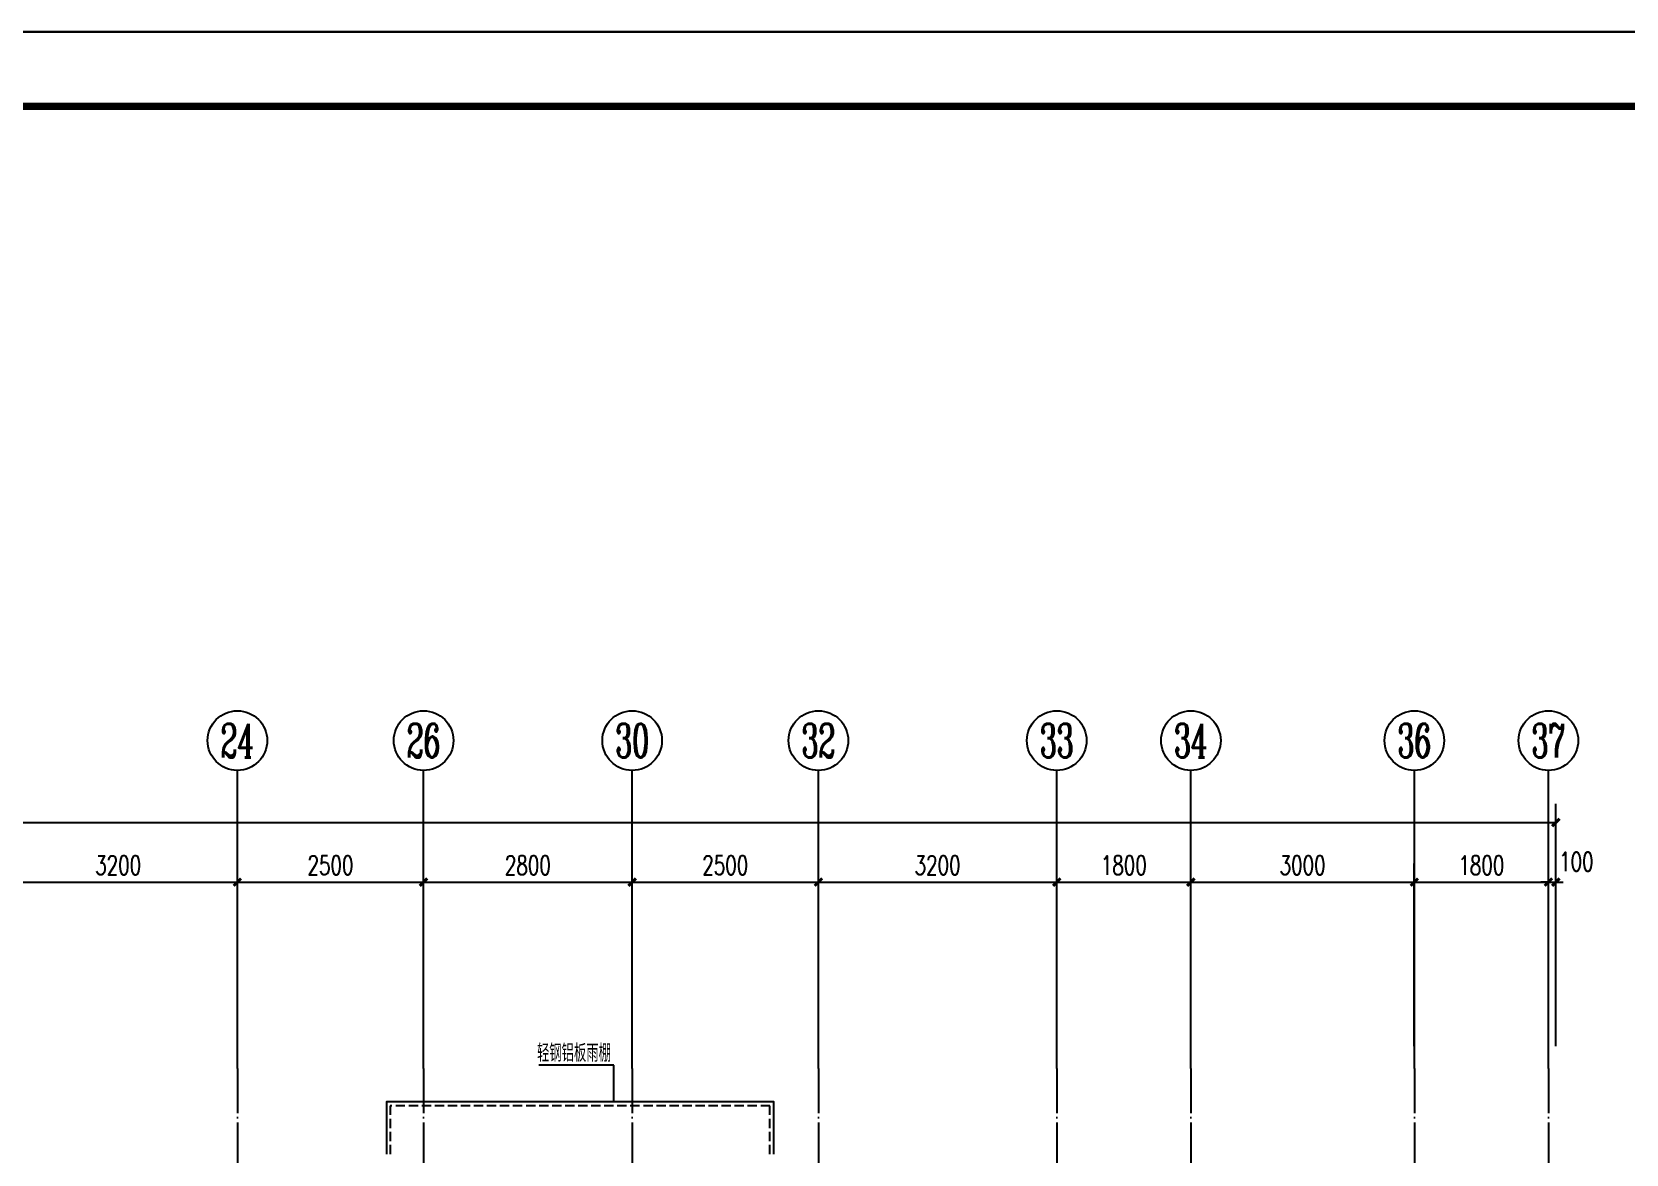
# Model space of a CAD drawing. Extents: x 393367 to 3005760, y 4998 to 826018.
# Drawn here: x 2527148 to 2548549, y 502901 to 517962 of the extents above; entities that cross this region are included whole.
import ezdxf
from ezdxf.enums import TextEntityAlignment as Align

# ---------------------------------------------------------------- set-up
doc = ezdxf.new("R2010")
doc.units = 0
doc.header["$LTSCALE"] = 1000
doc.linetypes.add('#P_--_20B1_001_t3$0$DASH', pattern=[0.35, 0.25, -0.1])
doc.linetypes.add('DOTE', pattern=[2.42, 2, -0.2, 0.02, -0.2])
doc.layers.get('0').update_dxf_attribs({"linetype": 'CONTINUOUS'})
doc.layers.get('Defpoints').update_dxf_attribs({"linetype": 'CONTINUOUS'})
for name, color, linetype in [('-TK', 7, 'CONTINUOUS'), ('AXIS', 3, 'CONTINUOUS'), ('AXIS_TEXT', 7, 'CONTINUOUS'), ('DIM_LEAD', 3, 'CONTINUOUS'), ('DOTE', 8, 'DOTE'), ('PUB_TEXT', 7, 'CONTINUOUS'), ('STAIR', 2, 'CONTINUOUS')]:
    doc.layers.add(name, color=color, linetype=linetype)
doc.layers.add('yichutu', color=7, linetype='CONTINUOUS', true_color=0xffffff, plot=False)
doc.styles.add('_TCH_AXIS', font='COMPLEX', dxfattribs={"bigfont": 'GBCBIG'})
doc.styles.add('_TCH_DIM_T3', font='SIMPLEX', dxfattribs={"width": 0.705882, "bigfont": 'GBCBIG'})
doc.styles.add('COMPLEX', font='COMPLEX')
doc.styles.add('TSSD_Rein', font='Tssdeng.shx', dxfattribs={"width": 0.7, "bigfont": 'hztxt.shx'})
doc.dimstyles.new('_TCH_ARCH&&100', dxfattribs={"dimtxt": 255, "dimasz": 100, "dimexe": 250, "dimexo": 300, "dimgap": 100, "dimtad": 1, "dimdec": 0, "dimzin": 0, "dimdsep": 46, "dimtxsty": '_TCH_DIM_T3', "dimblk": 'ARCHTICK', "dimcen": 0.09, "dimclrt": 7, "dimazin": 2, "dimtfac": 1, "dimtdec": 0, "dimtix": 1, "dimtmove": 2, "dimatfit": 3, "dimldrblk": 'ARCHTICK', "dimfxl": 1, "dimtolj": 1, "dimtzin": 0, "dimarcsym": 0})

# ---------------------------------------------------------------- blocks, each defined once
blk = doc.blocks.new('_ArchTick')
at = {"color": 0, "linetype": 'ByBlock', "const_width": 0.4}
blk.add_lwpolyline([(-0.5, -0.5), (0.5, 0.5)], dxfattribs=at)
blk = doc.blocks.new('*D653')
at = {"layer": 'AXIS', "color": 0, "lineweight": -2, "transparency": 16777216}
for p, q in [((2547506, 504351), (2547506, 506801)), ((2547606, 504351), (2547606, 506801)), ((2547506, 506551), (2547406, 506551)), ((2547506, 506551), (2547606, 506551)), ((2547606, 506551), (2547706, 506551))]:
    blk.add_line(p, q, dxfattribs=at)
at = {"layer": 'Defpoints', "color": 0, "transparency": 16777216}
for p in [(2547606, 506551), (2547506, 504051), (2547606, 504051)]:
    blk.add_point(p, dxfattribs=at)
at = {"layer": 'AXIS', "color": 0, "lineweight": -2, "transparency": 16777216, "xscale": 100, "yscale": 100, "zscale": 100}
blk.add_blockref('_ArchTick', (2547506, 506551), dxfattribs=at)
at = {"layer": 'AXIS', "color": 0, "lineweight": -2, "transparency": 16777216, "xscale": 100, "yscale": 100, "zscale": 100, "rotation": 180}
blk.add_blockref('_ArchTick', (2547606, 506551), dxfattribs=at)
at = {"layer": 'AXIS', "color": 7, "transparency": 16777216, "insert": (2547881, 506826), "char_height": 255, "attachment_point": 5, "style": '_TCH_DIM_T3'}
blk.add_mtext('\\A1;100', dxfattribs=at)
blk = doc.blocks.new('*D654')
at = {"layer": 'AXIS', "color": 0, "lineweight": -2, "transparency": 16777216}
for p, q in [((2545706, 504351), (2545706, 506801)), ((2547506, 504351), (2547506, 506801)), ((2545706, 506551), (2547506, 506551))]:
    blk.add_line(p, q, dxfattribs=at)
at = {"layer": 'Defpoints', "color": 0, "transparency": 16777216}
for p in [(2547506, 506551), (2545706, 504051), (2547506, 504051)]:
    blk.add_point(p, dxfattribs=at)
at = {"layer": 'AXIS', "color": 0, "lineweight": -2, "transparency": 16777216, "xscale": 100, "yscale": 100, "zscale": 100, "rotation": 180}
blk.add_blockref('_ArchTick', (2545706, 506551), dxfattribs=at)
at = {"layer": 'AXIS', "color": 0, "lineweight": -2, "transparency": 16777216, "xscale": 100, "yscale": 100, "zscale": 100}
blk.add_blockref('_ArchTick', (2547506, 506551), dxfattribs=at)
at = {"layer": 'AXIS', "color": 7, "transparency": 16777216, "insert": (2546606, 506778), "char_height": 255, "attachment_point": 5, "style": '_TCH_DIM_T3'}
blk.add_mtext('\\A1;1800', dxfattribs=at)
blk = doc.blocks.new('*D655')
at = {"layer": 'AXIS', "color": 0, "lineweight": -2, "transparency": 16777216}
for p, q in [((2542706, 504351), (2542706, 506801)), ((2545706, 504351), (2545706, 506801)), ((2542706, 506551), (2545706, 506551))]:
    blk.add_line(p, q, dxfattribs=at)
at = {"layer": 'Defpoints', "color": 0, "transparency": 16777216}
for p in [(2545706, 506551), (2542706, 504051), (2545706, 504051)]:
    blk.add_point(p, dxfattribs=at)
at = {"layer": 'AXIS', "color": 0, "lineweight": -2, "transparency": 16777216, "xscale": 100, "yscale": 100, "zscale": 100, "rotation": 180}
blk.add_blockref('_ArchTick', (2542706, 506551), dxfattribs=at)
at = {"layer": 'AXIS', "color": 0, "lineweight": -2, "transparency": 16777216, "xscale": 100, "yscale": 100, "zscale": 100}
blk.add_blockref('_ArchTick', (2545706, 506551), dxfattribs=at)
at = {"layer": 'AXIS', "color": 7, "transparency": 16777216, "insert": (2544206, 506778), "char_height": 255, "attachment_point": 5, "style": '_TCH_DIM_T3'}
blk.add_mtext('\\A1;3000', dxfattribs=at)
blk = doc.blocks.new('*D656')
at = {"layer": 'AXIS', "color": 0, "lineweight": -2, "transparency": 16777216}
for p, q in [((2540906, 504351), (2540906, 506801)), ((2542706, 504351), (2542706, 506801)), ((2540906, 506551), (2542706, 506551))]:
    blk.add_line(p, q, dxfattribs=at)
at = {"layer": 'Defpoints', "color": 0, "transparency": 16777216}
for p in [(2542706, 506551), (2540906, 504051), (2542706, 504051)]:
    blk.add_point(p, dxfattribs=at)
at = {"layer": 'AXIS', "color": 0, "lineweight": -2, "transparency": 16777216, "xscale": 100, "yscale": 100, "zscale": 100, "rotation": 180}
blk.add_blockref('_ArchTick', (2540906, 506551), dxfattribs=at)
at = {"layer": 'AXIS', "color": 0, "lineweight": -2, "transparency": 16777216, "xscale": 100, "yscale": 100, "zscale": 100}
blk.add_blockref('_ArchTick', (2542706, 506551), dxfattribs=at)
at = {"layer": 'AXIS', "color": 7, "transparency": 16777216, "insert": (2541806, 506778), "char_height": 255, "attachment_point": 5, "style": '_TCH_DIM_T3'}
blk.add_mtext('\\A1;1800', dxfattribs=at)
blk = doc.blocks.new('*D657')
at = {"layer": 'AXIS', "color": 0, "lineweight": -2, "transparency": 16777216}
for p, q in [((2537706, 504351), (2537706, 506801)), ((2540906, 504351), (2540906, 506801)), ((2537706, 506551), (2540906, 506551))]:
    blk.add_line(p, q, dxfattribs=at)
at = {"layer": 'Defpoints', "color": 0, "transparency": 16777216}
for p in [(2540906, 506551), (2537706, 504051), (2540906, 504051)]:
    blk.add_point(p, dxfattribs=at)
at = {"layer": 'AXIS', "color": 0, "lineweight": -2, "transparency": 16777216, "xscale": 100, "yscale": 100, "zscale": 100, "rotation": 180}
blk.add_blockref('_ArchTick', (2537706, 506551), dxfattribs=at)
at = {"layer": 'AXIS', "color": 0, "lineweight": -2, "transparency": 16777216, "xscale": 100, "yscale": 100, "zscale": 100}
blk.add_blockref('_ArchTick', (2540906, 506551), dxfattribs=at)
at = {"layer": 'AXIS', "color": 7, "transparency": 16777216, "insert": (2539306, 506778), "char_height": 255, "attachment_point": 5, "style": '_TCH_DIM_T3'}
blk.add_mtext('\\A1;3200', dxfattribs=at)
blk = doc.blocks.new('*D658')
at = {"layer": 'AXIS', "color": 0, "lineweight": -2, "transparency": 16777216}
for p, q in [((2535206, 504351), (2535206, 506801)), ((2537706, 504351), (2537706, 506801)), ((2535206, 506551), (2537706, 506551))]:
    blk.add_line(p, q, dxfattribs=at)
at = {"layer": 'Defpoints', "color": 0, "transparency": 16777216}
for p in [(2537706, 506551), (2535206, 504051), (2537706, 504051)]:
    blk.add_point(p, dxfattribs=at)
at = {"layer": 'AXIS', "color": 0, "lineweight": -2, "transparency": 16777216, "xscale": 100, "yscale": 100, "zscale": 100, "rotation": 180}
blk.add_blockref('_ArchTick', (2535206, 506551), dxfattribs=at)
at = {"layer": 'AXIS', "color": 0, "lineweight": -2, "transparency": 16777216, "xscale": 100, "yscale": 100, "zscale": 100}
blk.add_blockref('_ArchTick', (2537706, 506551), dxfattribs=at)
at = {"layer": 'AXIS', "color": 7, "transparency": 16777216, "insert": (2536456, 506778), "char_height": 255, "attachment_point": 5, "style": '_TCH_DIM_T3'}
blk.add_mtext('\\A1;2500', dxfattribs=at)
blk = doc.blocks.new('*D659')
at = {"layer": 'AXIS', "color": 0, "lineweight": -2, "transparency": 16777216}
for p, q in [((2532406, 504351), (2532406, 506801)), ((2535206, 504351), (2535206, 506801)), ((2532406, 506551), (2535206, 506551))]:
    blk.add_line(p, q, dxfattribs=at)
at = {"layer": 'Defpoints', "color": 0, "transparency": 16777216}
for p in [(2535206, 506551), (2532406, 504051), (2535206, 504051)]:
    blk.add_point(p, dxfattribs=at)
at = {"layer": 'AXIS', "color": 0, "lineweight": -2, "transparency": 16777216, "xscale": 100, "yscale": 100, "zscale": 100, "rotation": 180}
blk.add_blockref('_ArchTick', (2532406, 506551), dxfattribs=at)
at = {"layer": 'AXIS', "color": 0, "lineweight": -2, "transparency": 16777216, "xscale": 100, "yscale": 100, "zscale": 100}
blk.add_blockref('_ArchTick', (2535206, 506551), dxfattribs=at)
at = {"layer": 'AXIS', "color": 7, "transparency": 16777216, "insert": (2533806, 506778), "char_height": 255, "attachment_point": 5, "style": '_TCH_DIM_T3'}
blk.add_mtext('\\A1;2800', dxfattribs=at)
blk = doc.blocks.new('*D660')
at = {"layer": 'AXIS', "color": 0, "lineweight": -2, "transparency": 16777216}
for p, q in [((2529906, 504351), (2529906, 506801)), ((2532406, 504351), (2532406, 506801)), ((2529906, 506551), (2532406, 506551))]:
    blk.add_line(p, q, dxfattribs=at)
at = {"layer": 'Defpoints', "color": 0, "transparency": 16777216}
for p in [(2532406, 506551), (2529906, 504051), (2532406, 504051)]:
    blk.add_point(p, dxfattribs=at)
at = {"layer": 'AXIS', "color": 0, "lineweight": -2, "transparency": 16777216, "xscale": 100, "yscale": 100, "zscale": 100, "rotation": 180}
blk.add_blockref('_ArchTick', (2529906, 506551), dxfattribs=at)
at = {"layer": 'AXIS', "color": 0, "lineweight": -2, "transparency": 16777216, "xscale": 100, "yscale": 100, "zscale": 100}
blk.add_blockref('_ArchTick', (2532406, 506551), dxfattribs=at)
at = {"layer": 'AXIS', "color": 7, "transparency": 16777216, "insert": (2531156, 506778), "char_height": 255, "attachment_point": 5, "style": '_TCH_DIM_T3'}
blk.add_mtext('\\A1;2500', dxfattribs=at)
blk = doc.blocks.new('*D661')
at = {"layer": 'AXIS', "color": 0, "lineweight": -2, "transparency": 16777216}
for p, q in [((2526706, 504351), (2526706, 506801)), ((2529906, 504351), (2529906, 506801)), ((2526706, 506551), (2529906, 506551))]:
    blk.add_line(p, q, dxfattribs=at)
at = {"layer": 'Defpoints', "color": 0, "transparency": 16777216}
for p in [(2529906, 506551), (2526706, 504051), (2529906, 504051)]:
    blk.add_point(p, dxfattribs=at)
at = {"layer": 'AXIS', "color": 0, "lineweight": -2, "transparency": 16777216, "xscale": 100, "yscale": 100, "zscale": 100, "rotation": 180}
blk.add_blockref('_ArchTick', (2526706, 506551), dxfattribs=at)
at = {"layer": 'AXIS', "color": 0, "lineweight": -2, "transparency": 16777216, "xscale": 100, "yscale": 100, "zscale": 100}
blk.add_blockref('_ArchTick', (2529906, 506551), dxfattribs=at)
at = {"layer": 'AXIS', "color": 7, "transparency": 16777216, "insert": (2528306, 506778), "char_height": 255, "attachment_point": 5, "style": '_TCH_DIM_T3'}
blk.add_mtext('\\A1;3200', dxfattribs=at)
blk = doc.blocks.new('*D711')
at = {"layer": 'AXIS', "color": 0, "lineweight": -2, "transparency": 16777216}
for p, q in [((2492606, 504351), (2492606, 507601)), ((2547606, 504351), (2547606, 507601)), ((2492606, 507351), (2547606, 507351))]:
    blk.add_line(p, q, dxfattribs=at)
at = {"layer": 'Defpoints', "color": 0, "transparency": 16777216}
for p in [(2547606, 507351), (2492606, 504051), (2547606, 504051)]:
    blk.add_point(p, dxfattribs=at)
at = {"layer": 'AXIS', "color": 0, "lineweight": -2, "transparency": 16777216, "xscale": 100, "yscale": 100, "zscale": 100, "rotation": 180}
blk.add_blockref('_ArchTick', (2492606, 507351), dxfattribs=at)
at = {"layer": 'AXIS', "color": 0, "lineweight": -2, "transparency": 16777216, "xscale": 100, "yscale": 100, "zscale": 100}
blk.add_blockref('_ArchTick', (2547606, 507351), dxfattribs=at)
at = {"layer": 'AXIS', "color": 7, "transparency": 16777216, "insert": (2520106, 507578), "char_height": 255, "attachment_point": 5, "style": '_TCH_DIM_T3'}
blk.add_mtext('\\A1;55000', dxfattribs=at)
blk = doc.blocks.new('_axiso')
blk.add_circle((0, 0), 0.5)
at = {"layer": 'AXIS_TEXT', "style": 'COMPLEX', "width": 1.041667}
blk.add_attdef('A', text='', height=0.56, dxfattribs=at).set_placement((-0.25, -0.28), (0.25, -0.28), align=Align.FIT)
blk = doc.blocks.new('A1')
blk.add_lwpolyline([(0, 59400), (0, 0), (84100, 0), (84100, 59400)], close=True)
at = {"const_width": 100}
blk.add_lwpolyline([(2500, 58400), (2500, 1000), (83100, 1000), (83100, 58400)], close=True, dxfattribs=at)
blk = doc.blocks.new('yct-841-594-84100-59400-100-1000')
at = {"layer": 'yichutu', "color": 7, "true_color": 0xffffff}
blk.add_lwpolyline([(0, 0), (0, 59400), (84100, 59400), (84100, 0)], close=True, dxfattribs=at)

msp = doc.modelspace()

# ---------------------------------------------------------------- linework, layer by layer
at = {"layer": 'AXIS'}
for p, q in [((2529906.45954, 504050.93054), (2529906.45954, 508050.93054)), ((2532406.45955, 504050.93054), (2532406.45955, 508050.93054)), ((2535206.45954, 504050.93054), (2535206.45954, 508050.93054)), ((2537706.45954, 504050.93054), (2537706.45954, 508050.93054)), ((2540906.45954, 504050.93054), (2540906.45954, 508050.93054)), ((2542706.45954, 504050.93054), (2542706.45954, 508050.93054)), ((2545706.45954, 504050.93054), (2545706.45954, 508050.93054)), ((2547506.45954, 504050.93054), (2547506.45954, 508050.93054))]:
    msp.add_line(p, q, dxfattribs=at)
at = {"layer": 'DIM_LEAD'}
for p, q in [((2534960.16901, 504096.56744), (2533952.4223, 504096.56744)), ((2534960.16901, 503600.92923), (2534960.16901, 504096.56744))]:
    msp.add_line(p, q, dxfattribs=at)
at = {"layer": 'DOTE', "linetype": 'DOTE', "ltscale": 0.3}
for p, q in [((2529906.45954, 504050.93054), (2529906.45954, 495400.93054)), ((2532406.45955, 504050.93054), (2532406.45955, 493900.93054)), ((2535206.45954, 504050.93054), (2535206.45954, 493900.93054)), ((2537706.45954, 504050.93054), (2537706.45954, 495400.93054)), ((2540906.45954, 504050.93054), (2540906.45954, 485500.93054)), ((2542706.45954, 504050.93054), (2542706.45954, 493900.93054)), ((2545706.45954, 504050.93054), (2545706.45954, 493900.93054)), ((2547506.45954, 504050.93054), (2547506.45954, 485500.93054))]:
    msp.add_line(p, q, dxfattribs=at)
at = {"layer": 'STAIR', "color": 130}
msp.add_lwpolyline([(2537106.20348, 502900.92924), (2537106.45172, 503600.92924), (2531906.38363, 503600.92924), (2531906.1354, 502900.92924)], dxfattribs=at)
at = {"layer": 'STAIR', "color": 130, "linetype": '#P_--_20B1_001_t3$0$DASH', "ltscale": 0.5}
msp.add_lwpolyline([(2537056.20348, 502900.92924), (2537056.43398, 503550.92924), (2531956.3659, 503550.92924), (2531956.1354, 502900.92924)], dxfattribs=at)

# ---------------------------------------------------------------- block references
at = {"layer": '-TK'}
msp.add_blockref('A1', (2480869.24175, 458562.12225), dxfattribs=at)
at = {"layer": 'AXIS'}
ref = msp.add_blockref('_axiso', (2529906.45954, 508450.93054), dxfattribs=dict(at, xscale=800, yscale=800, zscale=800))
ref.add_attrib('A', '24', dxfattribs={"layer": 'AXIS_TEXT', "height": 452.54834, "style": '_TCH_AXIS', "width": 0.583333}).set_placement((2529680.18537, 508224.65637), (2530132.73371, 508224.65637), align=Align.FIT)
ref = msp.add_blockref('_axiso', (2532406.45955, 508450.93054), dxfattribs=dict(at, xscale=800, yscale=800, zscale=800))
ref.add_attrib('A', '26', dxfattribs={"layer": 'AXIS_TEXT', "height": 452.54834, "style": '_TCH_AXIS', "width": 0.617647}).set_placement((2532180.18538, 508224.65637), (2532632.73372, 508224.65637), align=Align.FIT)
ref = msp.add_blockref('_axiso', (2535206.45954, 508450.93054), dxfattribs=dict(at, xscale=800, yscale=800, zscale=800))
ref.add_attrib('A', '30', dxfattribs={"layer": 'AXIS_TEXT', "height": 452.54834, "style": '_TCH_AXIS', "width": 0.636364}).set_placement((2534980.18537, 508224.65637), (2535432.73371, 508224.65637), align=Align.FIT)
ref = msp.add_blockref('_axiso', (2537706.45954, 508450.93054), dxfattribs=dict(at, xscale=800, yscale=800, zscale=800))
ref.add_attrib('A', '32', dxfattribs={"layer": 'AXIS_TEXT', "height": 452.54834, "style": '_TCH_AXIS', "width": 0.636364}).set_placement((2537480.18537, 508224.65637), (2537932.73371, 508224.65637), align=Align.FIT)
ref = msp.add_blockref('_axiso', (2540906.45954, 508450.93054), dxfattribs=dict(at, xscale=800, yscale=800, zscale=800))
ref.add_attrib('A', '33', dxfattribs={"layer": 'AXIS_TEXT', "height": 452.54834, "style": '_TCH_AXIS', "width": 0.636364}).set_placement((2540680.18537, 508224.65637), (2541132.73371, 508224.65637), align=Align.FIT)
ref = msp.add_blockref('_axiso', (2542706.45954, 508450.93054), dxfattribs=dict(at, xscale=800, yscale=800, zscale=800))
ref.add_attrib('A', '34', dxfattribs={"layer": 'AXIS_TEXT', "height": 452.54834, "style": '_TCH_AXIS', "width": 0.6}).set_placement((2542480.18537, 508224.65637), (2542932.73371, 508224.65637), align=Align.FIT)
ref = msp.add_blockref('_axiso', (2545706.45954, 508450.93054), dxfattribs=dict(at, xscale=800, yscale=800, zscale=800))
ref.add_attrib('A', '36', dxfattribs={"layer": 'AXIS_TEXT', "height": 452.54834, "style": '_TCH_AXIS', "width": 0.636364}).set_placement((2545480.18537, 508224.65637), (2545932.73371, 508224.65637), align=Align.FIT)
ref = msp.add_blockref('_axiso', (2547506.45954, 508450.93054), dxfattribs=dict(at, xscale=800, yscale=800, zscale=800))
ref.add_attrib('A', '37', dxfattribs={"layer": 'AXIS_TEXT', "height": 452.54834, "style": '_TCH_AXIS', "width": 0.636364}).set_placement((2547280.18537, 508224.65637), (2547732.73371, 508224.65637), align=Align.FIT)
at = {"layer": 'yichutu'}
msp.add_blockref('yct-841-594-84100-59400-100-1000', (2480869.24175, 458562.12225), dxfattribs=at)

# ---------------------------------------------------------------- texts
at = {"layer": 'PUB_TEXT', "style": 'TSSD_Rein', "width": 0.7}
msp.add_text('轻钢铝板雨棚', height=236.312057, dxfattribs=at).set_placement((2533928.60517, 504139.2347))

# ---------------------------------------------------------------- dimensions: what is measured, and where the dimension line sits
at = {"layer": 'AXIS'}
for p1, p2, distance, picture, middle in [((2492606.45954, 504050.93054), (2547606.45954, 504050.93054), 3300, '*D711', (2520106.45954, 507578.43054)), ((2526706.45954, 504050.93054), (2529906.45954, 504050.93054), 2500, '*D661', (2528306.45954, 506778.43054)), ((2529906.45954, 504050.93054), (2532406.45955, 504050.93054), 2500, '*D660', (2531156.45955, 506778.43054)), ((2532406.45955, 504050.93054), (2535206.45954, 504050.93054), 2500, '*D659', (2533806.45954, 506778.43054)), ((2535206.45954, 504050.93054), (2537706.45954, 504050.93054), 2500, '*D658', (2536456.45954, 506778.43054)), ((2537706.45954, 504050.93054), (2540906.45954, 504050.93054), 2500, '*D657', (2539306.45954, 506778.43054)), ((2540906.45954, 504050.93054), (2542706.45954, 504050.93054), 2500, '*D656', (2541806.45954, 506778.43054)), ((2542706.45954, 504050.93054), (2545706.45954, 504050.93054), 2500, '*D655', (2544206.45954, 506778.43054)), ((2545706.45954, 504050.93054), (2547506.45954, 504050.93054), 2500, '*D654', (2546606.45954, 506778.43054))]:
    dim = msp.add_aligned_dim(p1=p1, p2=p2, distance=distance, dimstyle='_TCH_ARCH&&100', dxfattribs=at)
    dim.commit()
    dim.dimension.update_dxf_attribs({"geometry": picture, "text_midpoint": middle})
dim = msp.add_linear_dim(base=(2547606.45954, 506550.93054), p1=(2547506.45954, 504050.93054), p2=(2547606.45954, 504050.93054), angle=0, dimstyle='_TCH_ARCH&&100', dxfattribs=at)
dim.commit()
dim.dimension.update_dxf_attribs({"geometry": '*D653', "text_midpoint": (2547881.45954, 506825.93054), "dimtype": 161})

doc.saveas('drawing.dxf')
